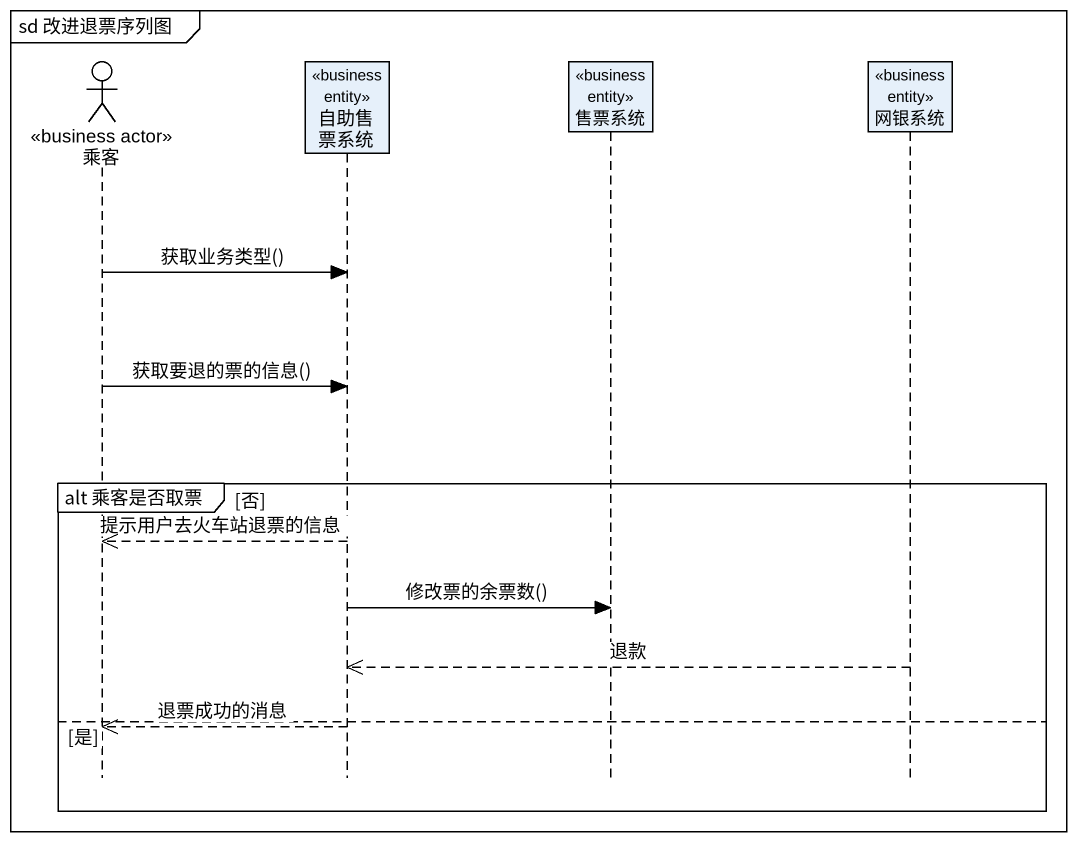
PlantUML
@startuml
mainframe sd 改进退票序列图
hide footbox
actor 乘客 <<business actor>>
participant 自助售票系统 <<business entity>>
participant 售票系统 <<business entity>>
participant 网银系统 <<business entity>>

乘客 -> 自助售票系统 : 获取业务类型()
乘客 -> 自助售票系统 : 获取要退的票的信息()
group alt 乘客是否取票 [否]
  自助售票系统 -->> 乘客 : 提示用户去火车站退票的信息
  自助售票系统 -> 售票系统 : 修改票的余票数()
  网银系统 -->> 自助售票系统 : 退款
else 是
  自助售票系统 -->> 乘客 : 退票成功的消息
end
@enduml
